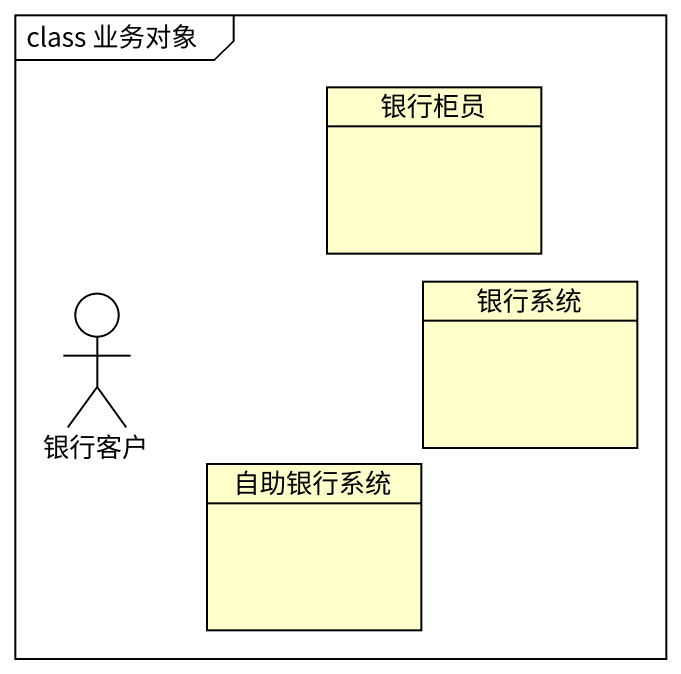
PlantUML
@startuml
mainframe class 业务对象
allowmixing
hide circle
hide empty members
class 银行柜员
actor 银行客户
class 银行系统
class 自助银行系统
@enduml
